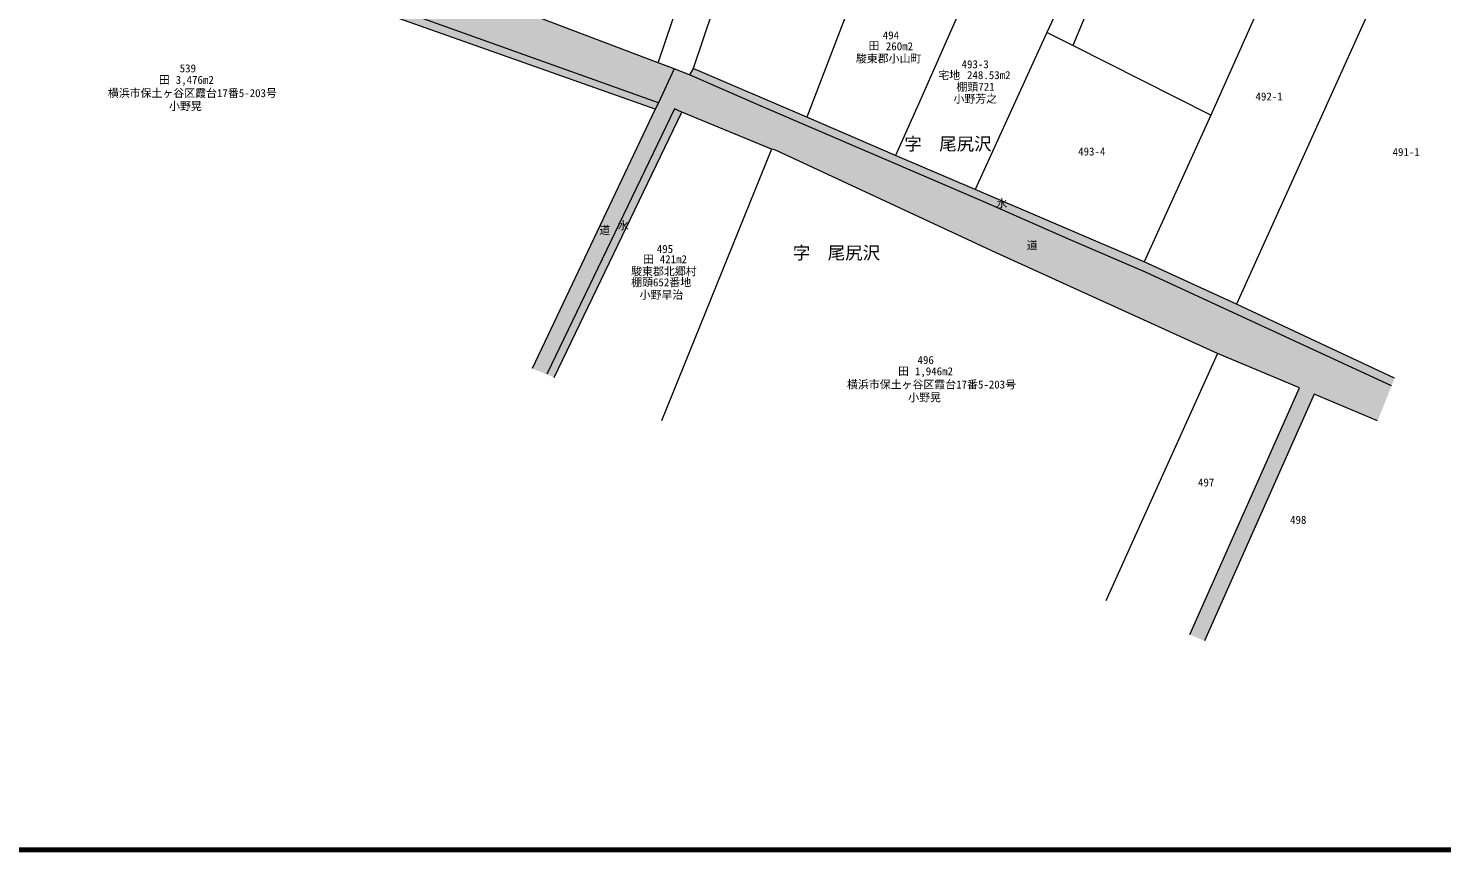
# Model space of a CAD drawing. Units: millimetres, scale not verified. Extents: x 40703558 to 41104058, y -72012650 to -71735650.
# Drawn here: x 40847094 to 41008986, y -72012650 to -71918610 of the extents above; entities that cross this region are included whole.
import ezdxf
from ezdxf.enums import TextEntityAlignment as Align

# ---------------------------------------------------------------- set-up
doc = ezdxf.new("R2010")
doc.units = ezdxf.units.MM
doc.header["$LTSCALE"] = 500
for name, color, linetype in [('住所', 7, 'Continuous'), ('地目', 7, 'Continuous'), ('地積', 7, 'Continuous'), ('所在', 7, 'Continuous'), ('所有者', 7, 'Continuous'), ('道・水路', 254, 'Continuous')]:
    doc.layers.add(name, color=color, linetype=linetype)
for name, color, linetype, lineweight in [('公図', 7, 'Continuous', 13), ('図枠', 7, 'Continuous', 70), ('地番名', 7, 'Continuous', 13)]:
    doc.layers.add(name, color=color, linetype=linetype, lineweight=lineweight)
doc.styles.add('ＭＳ 明朝', font='')
doc.styles.get('ＭＳ 明朝').set_extended_font_data('MS Mincho')

msp = doc.modelspace()

# ---------------------------------------------------------------- hatches: boundary and pattern name
at = {"layer": '道・水路'}
for color, points in [(256, [(40942832, -71851588), (40944267.1, -71852663.8), (40946399, -71854273.2), (40968566.1, -71870914), (40976892.1, -71878187.6), (40978960.4, -71879905.7), (40990249.8, -71889715.4), (40995582, -71893629.3), (41000173.3, -71896810.1), (41001640.8, -71896861.1), (41007571.4, -71900458.6), (41010951.7, -71902175.4), (41015663.7, -71904266.8), (41017077.8, -71904730.5), (41024014.7, -71908062.5), (41020614.4, -71916544.9), (41019949.2, -71916178.9), (41006350.5, -71909552.6), (41004399.9, -71908409.2), (41003741.4, -71909715.5), (41002207.5, -71908793.3), (41002686.7, -71907697.9), (40995183, -71903168.9), (40994197.6, -71902438), (40994621.6, -71901530.1), (40988613.3, -71897041.4), (40985418.8, -71894352.7), (40967502.5, -71878534.9), (40957661.4, -71870760), (40945541.8, -71861874.5), (40939987.8, -71857891.2), (40929880.6, -71850502.6), (40923203.9, -71845572.3), (40893188.7, -71823580.3), (40892711.6, -71824218.5), (40892520, -71824075.4), (40891577, -71824264.5), (40890013.8, -71824557.3), (40889127.4, -71824685), (40888608.7, -71825295.9), (40883413.7, -71831263), (40878995.9, -71836021.3), (40828789, -71890545.8), (40831789.4, -71891598.6), (40870921.4, -71905351.9), (40905844.7, -71917497.6), (40919234.9, -71922546.8), (40921073.9, -71923250.9), (40919296.9, -71927142), (40876964, -71912000.5), (40814872.7, -71889504.4), (40812981.8, -71888904.8), (40793887.5, -71882875), (40795825.7, -71879475.2), (40816748.2, -71886154), (40824677.4, -71889000.5), (40828724.9, -71886398.4), (40835643.2, -71878551.7), (40844027.1, -71869207.6), (40847788.8, -71864969.9), (40881602.3, -71827701.1), (40886851.7, -71820201.9), (40884604.7, -71819820.4), (40879297.6, -71818962.2), (40870567.4, -71818856.5), (40863974.5, -71818068.7), (40860925.4, -71816755.5), (40856555.9, -71814245.1), (40845884, -71808435.2), (40847173.4, -71806002.2), (40857976.4, -71811926), (40861521.4, -71814010.9), (40865651.9, -71815630.2), (40870986.5, -71816056.9), (40882263.1, -71816481.9), (40884016.2, -71816554.7), (40891586.8, -71817855), (40894147.1, -71816955.6), (40901267.1, -71813336.3), (40901949.7, -71812991), (40920135.4, -71803869.1), (40922593.1, -71805541.2), (40903725.9, -71815185.4), (40902909.5, -71815593), (40897924, -71818090.8)]), (7, [(40876964, -71912000.5), (40919296.9, -71927142), (40918914, -71927854.9), (40886409.3, -71916389.9), (40830577.7, -71896184), (40828857.5, -71895570.8), (40814528.8, -71890342.7), (40814872.7, -71889504.4)]), (256, [(40966427.1, -71942832.4), (40975060.8, -71946519.3), (41003236.2, -71959558.9), (41001647.4, -71963538.9), (40994381.8, -71960480.3), (40981816.7, -71988734.5), (40980131.6, -71988029.7), (40992712.6, -71959787.8), (40983301.7, -71955835.1), (40957956.5, -71944303.6), (40932587.1, -71932520.9), (40932229.2, -71932454), (40921967.3, -71928231.4), (40921108.8, -71927825.4), (40906485.4, -71958219.3), (40904795.3, -71957566.8), (40918914, -71927854.9), (40919296.9, -71927142), (40921073.9, -71923250.9), (40922829.7, -71923944.8), (40931053.7, -71927528.7), (40956481.7, -71938439.3)]), (7, [(40974911.4, -71945362.9), (40985471.3, -71950203.5), (41003592.2, -71958673.3), (41003236.2, -71959558.9), (40975060.8, -71946519.3), (40966427.1, -71942832.4), (40956481.7, -71938439.3), (40931053.7, -71927528.7), (40922829.7, -71923944.8), (40923256.3, -71923199.8), (40936267.5, -71928777.9), (40946407.1, -71933158), (40955536.6, -71937060.4)]), (7, [(40921108.8, -71927825.4), (40921967.3, -71928231.4), (40907339, -71958580), (40906485.4, -71958219.3)])]:
    msp.add_hatch(color=color, dxfattribs=at).paths.add_polyline_path(points)

# ---------------------------------------------------------------- linework, layer by layer
at = {"layer": '公図'}
for p, q in [((40907339, -71958580), (40921967.3, -71928231.4)), ((40932229.2, -71932454), (40919605.6, -71963533.9)), ((40983301.7, -71955835.1), (40970512, -71984150.7))]:
    msp.add_line(p, q, dxfattribs=at)
for points in [[(40892711.6, -71824218.5), (40893188.7, -71823580.3), (40923203.9, -71845572.3), (40929880.6, -71850502.6), (40939987.8, -71857891.2), (40945541.8, -71861874.5), (40957661.4, -71870760), (40967502.5, -71878534.9), (40985418.8, -71894352.7), (40988613.3, -71897041.4), (40994621.6, -71901530.1), (40994197.6, -71902438), (40993336.3, -71904334.3), (40991957.6, -71907423.9), (40982523.6, -71928544.5), (40974911.4, -71945362.9)], [(40919296.9, -71927142), (40876964, -71912000.5), (40814872.7, -71889504.4), (40812981.8, -71888904.8), (40793887.5, -71882875)], [(40936566.6, -71883693.3), (40923256.3, -71923199.8), (40922829.7, -71923944.8)], [(40918914, -71927854.9), (40886409.3, -71916389.9), (40830577.7, -71896184), (40828857.5, -71895570.8), (40814528.8, -71890342.7)], [(41003236.2, -71959558.9), (40975060.8, -71946519.3), (40966427.1, -71942832.4), (40956481.7, -71938439.3), (40931053.7, -71927528.7), (40922829.7, -71923944.8), (40921073.9, -71923250.9), (40919234.9, -71922546.8), (40905844.7, -71917497.6), (40870921.4, -71905351.9), (40831789.4, -71891598.6), (40828789, -71890545.8)], [(40980814, -71891654), (40977673.2, -71893173.5), (40974694.7, -71901204), (40973481.1, -71904099.2), (40968419.9, -71916583), (40966748.3, -71920586.2)], [(40919234.9, -71922546.8), (40926560.2, -71900905.1), (40916957.1, -71895986.2)], [(41020614.4, -71916544.9), (41019949.2, -71916178.9), (41006350.5, -71909552.6), (41004399.9, -71908409.2), (41003741.4, -71909715.5), (41001850.9, -71913934.5), (40985471.3, -71950203.5)], [(40963056.2, -71911143.6), (40956374.5, -71910656.2), (40946927.3, -71910059.7), (40943047, -71911047.1), (40936267.5, -71928777.9)], [(40956374.5, -71910656.2), (40949201.8, -71926955), (40946407.1, -71933158)], [(40965605.9, -71915132.5), (40963761.3, -71919098.7), (40955536.6, -71937060.4)], [(40982523.6, -71928544.5), (40966748.3, -71920586.2), (40963761.3, -71919098.7)], [(40921073.9, -71923250.9), (40919296.9, -71927142), (40918914, -71927854.9), (40904795.3, -71957566.8)], [(41003592.2, -71958673.3), (40985471.3, -71950203.5), (40974911.4, -71945362.9), (40955536.6, -71937060.4), (40946407.1, -71933158), (40936267.5, -71928777.9), (40923256.3, -71923199.8)], [(40980131.6, -71988029.7), (40992712.6, -71959787.8), (40983301.7, -71955835.1), (40957956.5, -71944303.6), (40932587.1, -71932520.9), (40932229.2, -71932454), (40921967.3, -71928231.4), (40921108.8, -71927825.4), (40906485.4, -71958219.3)], [(41001647.4, -71963538.9), (40994381.8, -71960480.3), (40981816.7, -71988734.5)]]:
    msp.add_lwpolyline(points, dxfattribs=at)
at = {"layer": '図枠'}
msp.add_lwpolyline([(40703557.6, -72012650.3), (41104058.1, -72012650.3), (41104058.1, -71735650.3), (40703557.6, -71735650.3)], close=True, dxfattribs=at)

# ---------------------------------------------------------------- texts
at = {"layer": '住所', "style": 'ＭＳ 明朝'}
for s, p in [('横浜市保土ヶ谷区霞台17番5-203号', (40856208.6, -71926765.2)), ('棚頭721', (40953403.6, -71926036.9)), ('駿東郡北郷村', (40916147.6, -71947172.4)), ('棚頭652番地', (40916147.6, -71948422.4)), ('横浜市保土ヶ谷区霞台17番5-203号', (40940869.3, -71960125.3))]:
    msp.add_text(s, height=916.4, dxfattribs=at).set_placement(p, align=Align.BOTTOM_LEFT)
at = {"layer": '地番名', "style": 'ＭＳ 明朝'}
for s, p in [('494', (40944960.2, -71920145.8)), ('539', (40864437.3, -71923930.3)), ('493-3', (40953988, -71923461)), ('492-1', (40987656.7, -71927149.3)), ('493-4', (40967344.4, -71933449.3)), ('491-1', (41003359.7, -71933507.9)), ('水', (40957968.5, -71939396.3)), ('道', (40912502.4, -71942450.9)), ('水', (40914604.1, -71941921.7)), ('道', (40961452.1, -71944199.8)), ('495', (40919080.5, -71944604.2)), ('496', (40948945.5, -71957318)), ('497', (40981068.9, -71971337.3)), ('498', (40991617.5, -71975619.4))]:
    msp.add_text(s, height=916.4, dxfattribs=at).set_placement(p, align=Align.BOTTOM_LEFT)
at = {"layer": '地目', "style": 'ＭＳ 明朝'}
for s, p in [('田', (40943330.2, -71921369.7)), ('宅地', (40951325.2, -71924713.5)), ('田', (40862052.1, -71925241.4)), ('田', (40917532.3, -71945776.7)), ('田', (40946712.8, -71958601.5))]:
    msp.add_text(s, height=916.4, dxfattribs=at).set_placement(p, align=Align.BOTTOM_LEFT)
at = {"layer": '地積', "style": 'ＭＳ 明朝'}
for s, p in [('260m2', (40945318.8, -71921401.1)), ('248.53m2', (40954613.6, -71924704)), ('3,476m2', (40863982.4, -71925251.3)), ('421m2', (40919423.8, -71945780.1)), ('1,946m2', (40948643.2, -71958611.4))]:
    msp.add_text(s, height=916.4, dxfattribs=at).set_placement(p, align=Align.BOTTOM_LEFT)
at = {"layer": '所在', "style": 'ＭＳ 明朝'}
for p in [(40947428.4, -71933017.5), (40934660.5, -71945490.7)]:
    msp.add_text('字\u3000尾尻沢', height=1466, dxfattribs=at).set_placement(p, align=Align.BOTTOM_LEFT)
at = {"layer": '所有者', "style": 'ＭＳ 明朝'}
for s, p in [('駿東郡小山町', (40941886, -71922812.2)), ('小野晃', (40863224.2, -71928244.5)), ('小野芳之', (40953059.9, -71927412.7)), ('小野旱治', (40917113.5, -71949856.4)), ('小野晃', (40947884.9, -71961604.6))]:
    msp.add_text(s, height=916.4, dxfattribs=at).set_placement(p, align=Align.BOTTOM_LEFT)

doc.saveas('drawing.dxf')
